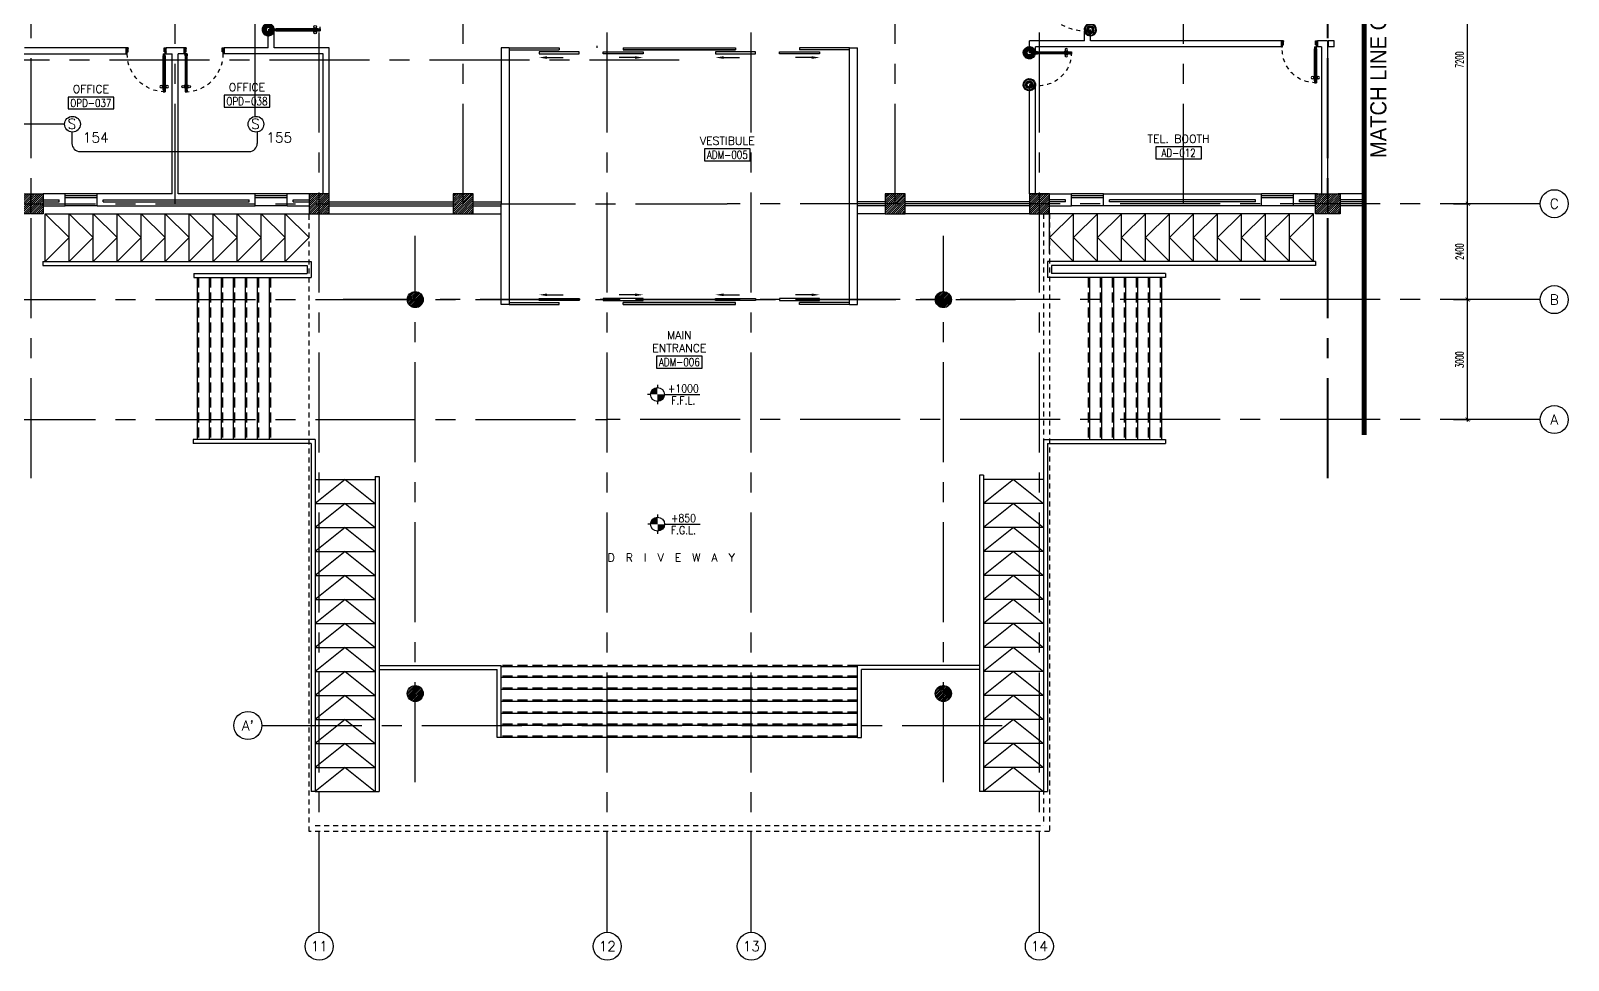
# Model space of a CAD drawing. Extents: x -0.4 to 91.7, y -13.9 to 77.4.
# Drawn here: x 53.23 to 91.66, y -13.87 to 9.38 of the extents above; entities that cross this region are included whole.
import ezdxf
from ezdxf.enums import TextEntityAlignment as Align

# ---------------------------------------------------------------- set-up
doc = ezdxf.new("R2010")
doc.units = 0
doc.header["$MEASUREMENT"] = 0
doc.header["$PDMODE"] = 3
doc.header["$PDSIZE"] = 0.1
for name, pattern in [('CENTER2', [1.125, 0.75, -0.125, 0.125, -0.125]), ('CENTERX2', [4, 2.5, -0.5, 0.5, -0.5]), ('HIDDEN', [0.375, 0.25, -0.125]), ('HIDDEN2', [0.1875, 0.125, -0.0625])]:
    doc.linetypes.add(name, pattern=pattern)
doc.layers.get('0').update_dxf_attribs({"color": 11, "linetype": 'CONTINUOUS'})
doc.layers.get('DEFPOINTS').update_dxf_attribs({"color": 11, "linetype": 'CONTINUOUS'})
for name, color, linetype in [('AX', 11, 'CONTINUOUS'), ('AX-CR', 11, 'CONTINUOUS'), ('AX-DIM', 11, 'CONTINUOUS'), ('AX-TXT', 11, 'CONTINUOUS'), ('AXES', 11, 'CENTERX2'), ('CANOPY-LN', 11, 'CONTINUOUS'), ('COL', 11, 'CONTINUOUS'), ('DOOR', 11, 'CONTINUOUS'), ('E-FIRE', 4, 'CONTINUOUS'), ('E-WIRE', 4, 'CONTINUOUS'), ('ELEV', 11, 'CONTINUOUS'), ('Handrail', 11, 'CONTINUOUS'), ('HAT', 11, 'CONTINUOUS'), ('INSUL', 11, 'CONTINUOUS'), ('LEV-PL', 11, 'CONTINUOUS'), ('Ramb', 11, 'CONTINUOUS'), ('RM-BOX', 11, 'CONTINUOUS'), ('RM-NAME', 11, 'CONTINUOUS'), ('RM-NO', 11, 'CONTINUOUS'), ('SHAFT', 11, 'CONTINUOUS'), ('Step', 11, 'CONTINUOUS'), ('TEXT', 11, 'CONTINUOUS'), ('TXT1', 11, 'CONTINUOUS'), ('WALL', 11, 'CONTINUOUS'), ('WIN', 11, 'CONTINUOUS')]:
    doc.layers.add(name, color=color, linetype=linetype)
doc.styles.add('ROMANS', font='ROMANS.shx', dxfattribs={"width": 0.6})
doc.styles.add('S', font='ROMANS.SHX')
doc.styles.add('TTXT', font='swisse.ttf', dxfattribs={"width": 0.6})
doc.dimstyles.new('STANDARD in', dxfattribs={"dimtxt": 0.2, "dimasz": 0.1, "dimexe": 0.07, "dimexo": 0.05, "dimgap": 0.1, "dimtad": 1, "dimdec": 0, "dimlfac": 1000, "dimzin": 0, "dimdsep": 46, "dimtxsty": 'ROMANS', "dimblk": 'ARCHTICK', "dimcen": 0.05, "dimdle": 0.05, "dimclrd": 7, "dimclre": 7, "dimclrt": 2, "dimadec": 0, "dimazin": 0, "dimtfac": 1, "dimtdec": 0, "dimtmove": 2, "dimatfit": 3, "dimldrblk": 'ARCHTICK', "dimfxl": 0, "dimtolj": 1, "dimtzin": 0, "dimarcsym": 0})

# ---------------------------------------------------------------- blocks, each defined once
blk = doc.blocks.new('COL50')
at = {"layer": 'COL'}
blk.add_lwpolyline([(-250, 250), (-250, -250), (250, -250), (250, 250)], close=True, dxfattribs=at)
blk = doc.blocks.new('*X57')
at = {"color": 0}
for p, q in [((193089, 10708), (193542, 11161)), ((193089, 10761), (193488, 11161)), ((193089, 10814), (193435, 11161)), ((193089, 10867), (193382, 11161)), ((193089, 10920), (193329, 11161)), ((193089, 10973), (193276, 11161)), ((193089, 11026), (193223, 11161)), ((193089, 11079), (193170, 11161)), ((193089, 11132), (193117, 11161)), ((193095, 10661), (193589, 11155)), ((193148, 10661), (193589, 11102)), ((193201, 10661), (193589, 11049)), ((193254, 10661), (193589, 10996)), ((193307, 10661), (193589, 10943)), ((193360, 10661), (193589, 10890)), ((193413, 10661), (193589, 10837)), ((193466, 10661), (193589, 10784)), ((193519, 10661), (193589, 10731)), ((193572, 10661), (193589, 10678))]:
    blk.add_line(p, q, dxfattribs=at)
blk = doc.blocks.new('*X50')
at = {"color": 0}
for p, q in [((84179, 10675), (84665, 11161)), ((84179, 10729), (84612, 11161)), ((84179, 10782), (84559, 11161)), ((84179, 10835), (84506, 11161)), ((84179, 10888), (84453, 11161)), ((84179, 10941), (84400, 11161)), ((84179, 10994), (84347, 11161)), ((84179, 11047), (84294, 11161)), ((84179, 11100), (84240, 11161)), ((84179, 11153), (84187, 11161)), ((84218, 10661), (84679, 11122)), ((84271, 10661), (84679, 11069)), ((84324, 10661), (84679, 11016)), ((84377, 10661), (84679, 10963)), ((84430, 10661), (84679, 10910)), ((84483, 10661), (84679, 10857)), ((84536, 10661), (84679, 10804)), ((84589, 10661), (84679, 10751)), ((84642, 10661), (84679, 10698))]:
    blk.add_line(p, q, dxfattribs=at)
blk = doc.blocks.new('*X58')
at = {"color": 0}
for p, q in [((203889, 10689), (204360, 11161)), ((203889, 10742), (204307, 11161)), ((203889, 10795), (204254, 11161)), ((203889, 10848), (204201, 11161)), ((203889, 10901), (204148, 11161)), ((203889, 10954), (204095, 11161)), ((203889, 11008), (204042, 11161)), ((203889, 11061), (203989, 11161)), ((203889, 11114), (203936, 11161)), ((203913, 10661), (204389, 11136)), ((203966, 10661), (204389, 11083)), ((204019, 10661), (204389, 11030)), ((204072, 10661), (204389, 10977)), ((204125, 10661), (204389, 10924)), ((204178, 10661), (204389, 10871)), ((204231, 10661), (204389, 10818)), ((204285, 10661), (204389, 10765)), ((204338, 10661), (204389, 10712))]:
    blk.add_line(p, q, dxfattribs=at)
blk = doc.blocks.new('RM1')
at = {"layer": 'RM-BOX'}
blk.add_lwpolyline([(570, -200), (-570, -200), (-570, -500), (570, -500)], close=True, dxfattribs=at)
at = {"layer": 'RM-NAME', "style": 'ROMANS'}
for tag, p in [('ROOMNAME1', (0, 324)), ('ROOMNAME2', (0, 0))]:
    blk.add_attdef(tag, text='', height=200, dxfattribs=at).set_placement(p, align=Align.MIDDLE)
at = {"layer": 'RM-NO', "style": 'ROMANS', "width": 0.8}
blk.add_attdef('ROOMNO', text='', height=200, dxfattribs=at).set_placement((0, -350), align=Align.MIDDLE)
blk = doc.blocks.new('DOOR100')
at = {"layer": 'DOOR', "color": 7, "linetype": 'ByBlock'}
for p, q in [((-91, 1205), (-91, 1140)), ((-82, 1205), (-91, 1205)), ((-82, 1128), (-82, 1218)), ((-75, 1218), (-82, 1218)), ((-82, 1205), (-82, 1140)), ((-75, 1250), (-75, 1300)), ((-75, 1300), (-25, 1300)), ((-25, 1300), (-75, 1300)), ((-58, 1250), (-75, 1250)), ((-58, 1250), (-58, 1270)), ((-42, 1270), (-58, 1270)), ((-42, 1250), (-42, 1270)), ((-25, 1250), (-42, 1250)), ((-25, 1250), (-25, 1300)), ((-25, 1218), (-18, 1218)), ((-18, 1128), (-18, 1218)), ((-18, 1205), (-18, 1140)), ((-18, 1205), (-9, 1205)), ((-9, 1205), (-9, 1140)), ((-82, 1140), (-91, 1140)), ((-75, 1128), (-82, 1128)), ((-25, 1128), (-18, 1128)), ((-18, 1140), (-9, 1140)), ((-1200, 0), (-1200, 150)), ((-1200, 150), (-1175, 150)), ((-1200, 150), (-1200, 0)), ((-1150, 0), (-1200, 114)), ((-1150, 0), (-1200, 40)), ((-1150, 0), (-1200, 0)), ((-1175, 150), (-1175, 100)), ((-1175, 100), (-1150, 100)), ((-1150, 0), (-1163, 100)), ((-1150, 100), (-1150, 0)), ((-75, 200), (-58, 200)), ((-75, 150), (-75, 200)), ((-75, 150), (-25, 150)), ((-58, 200), (-58, 180)), ((-58, 180), (-42, 180)), ((-50, 0), (0, 114)), ((-50, 100), (-50, 0)), ((-50, 0), (-37, 100)), ((-25, 100), (-50, 100)), ((-50, 0), (0, 40)), ((-50, 0), (0, 0)), ((-42, 200), (-25, 200)), ((-42, 180), (-42, 200)), ((-25, 200), (-25, 150)), ((0, 150), (-25, 150)), ((-25, 150), (-25, 100)), ((0, 0), (0, 150)), ((0, 150), (0, 0))]:
    blk.add_line(p, q, dxfattribs=at)
at = {"layer": 'DOOR', "linetype": 'ByBlock'}
for p, q in [((-75, 1250), (-75, 200)), ((-58, 200), (-58, 1250)), ((-42, 200), (-42, 1250)), ((-25, 200), (-25, 1250))]:
    blk.add_line(p, q, dxfattribs=at)
at = {"layer": 'DOOR', "color": 7, "linetype": 'ByBlock'}
for centre in [(-124, 1173), (24, 1173)]:
    blk.add_circle(centre, 32.4, dxfattribs=at)
at = {"layer": 'DOOR', "linetype": 'HIDDEN', "ltscale": 0.5}
blk.add_arc((-25, 150), 1150, 90, 180, dxfattribs=at)
at = {"layer": 'DOOR', "color": 7, "linetype": 'ByBlock'}
for centre, radius, start, end in [((-1150, 0), 154, 103.7142, 108.8947), ((-1150, 0), 134, 100.72, 111.8402), ((-1150, 0), 94.4, 90, 121.9818), ((-1150, 0), 74.4, 90, 132.2236), ((-1150, 0), 54.4, 90, 156.7926), ((-1150, 0), 34.4, 90, 180), ((-1150, 0), 14.4, 90, 180), ((-50, 0), 94.4, 58.0182, 90), ((-50, 0), 74.4, 47.7764, 90), ((-50, 0), 54.4, 23.2074, 90), ((-50, 0), 34.4, 0, 90), ((-50, 0), 14.4, 0, 90), ((-50, 0), 134, 68.1598, 79.28), ((-50, 0), 114, 64.0838, 77.3774), ((-50, 0), 154, 71.1053, 76.2858)]:
    blk.add_arc(centre, radius, start, end, dxfattribs=at)
blk = doc.blocks.new('A$C49F1192B')
at = {"layer": 'DOOR', "color": 0, "linetype": 'ByBlock', "xscale": -1, "rotation": 270}
blk.add_blockref('DOOR100', (0, 1200), dxfattribs=at)
blk = doc.blocks.new('DOOR90')
at = {"layer": 'DOOR', "color": 7, "linetype": 'ByBlock'}
for p, q in [((-150, 0), (0, 0)), ((-150, 0), (-150, -25)), ((0, -50), (-114, 0)), ((0, -50), (-40, 0)), ((0, -50), (0, 0)), ((-1000, -25), (-1050, -25)), ((-1050, -75), (-1050, -25)), ((-1050, -25), (-1050, -75)), ((-1000, -75), (-1050, -75)), ((-1000, -42), (-1020, -42)), ((-1020, -42), (-1020, -58)), ((-1000, -58), (-1020, -58)), ((-1000, -25), (-1000, -42)), ((-1000, -58), (-1000, -75)), ((-878, -18), (-968, -18)), ((-968, -25), (-968, -18)), ((-968, -75), (-968, -82)), ((-878, -82), (-968, -82)), ((-955, -9), (-890, -9)), ((-955, -18), (-955, -9)), ((-955, -18), (-890, -18)), ((-955, -82), (-890, -82)), ((-955, -82), (-955, -91)), ((-955, -91), (-890, -91)), ((-890, -18), (-890, -9)), ((-890, -82), (-890, -91)), ((-878, -25), (-878, -18)), ((-878, -75), (-878, -82)), ((-200, -25), (-150, -25)), ((-200, -42), (-200, -25)), ((-180, -42), (-200, -42)), ((-200, -58), (-180, -58)), ((-200, -75), (-200, -58)), ((-150, -75), (-200, -75)), ((-180, -58), (-180, -42)), ((-150, -25), (-100, -25)), ((-150, -75), (-150, -25)), ((-100, -25), (-100, -50)), ((0, -50), (-100, -37)), ((-100, -50), (0, -50)), ((-150, -875), (-100, -875)), ((-150, -900), (-150, -875)), ((-150, -900), (0, -900)), ((0, -900), (-150, -900)), ((0, -850), (-114, -900)), ((-100, -875), (-100, -850)), ((0, -850), (-100, -863)), ((-100, -850), (0, -850)), ((0, -850), (-40, -900)), ((0, -850), (0, -900))]:
    blk.add_line(p, q, dxfattribs=at)
at = {"layer": 'DOOR', "linetype": 'ByBlock'}
for p, q in [((-200, -25), (-1000, -25)), ((-200, -42), (-1000, -42)), ((-200, -58), (-1000, -58)), ((-1000, -75), (-200, -75))]:
    blk.add_line(p, q, dxfattribs=at)
at = {"layer": 'DOOR', "color": 7, "linetype": 'ByBlock'}
for centre in [(-923, 24), (-923, -124)]:
    blk.add_circle(centre, 32.4, dxfattribs=at)
for centre, radius, start, end in [((0, -50), 154, 161.1053, 166.2858), ((0, -50), 94.4, 148.0182, 180), ((0, -50), 134, 158.1598, 169.28), ((0, -50), 114, 154.0838, 167.3774), ((0, -50), 74.4, 137.7764, 180), ((0, -50), 54.4, 113.2074, 180), ((0, -50), 34.4, 90, 180), ((0, -50), 14.4, 90, 180), ((0, -850), 154, 193.7142, 198.8947), ((0, -850), 134, 190.72, 201.8402), ((0, -850), 94.4, 180, 211.9818), ((0, -850), 74.4, 180, 222.2236), ((0, -850), 54.4, 180, 246.7926), ((0, -850), 34.4, 180, 270), ((0, -850), 14.4, 180, 270)]:
    blk.add_arc(centre, radius, start, end, dxfattribs=at)
at = {"layer": 'DOOR', "linetype": 'HIDDEN', "ltscale": 0.5}
blk.add_arc((-222, -50), 828, 178.2701, 275.003, dxfattribs=at)
blk = doc.blocks.new('*X123')
at = {"color": 0}
for p, q in [((73379, 10694), (73846, 11161)), ((73379, 10747), (73793, 11161)), ((73379, 10800), (73740, 11161)), ((73379, 10853), (73687, 11161)), ((73379, 10906), (73634, 11161)), ((73379, 10959), (73581, 11161)), ((73379, 11012), (73528, 11161)), ((73379, 11065), (73475, 11161)), ((73379, 11118), (73422, 11161)), ((73399, 10661), (73879, 11141)), ((73452, 10661), (73879, 11088)), ((73505, 10661), (73879, 11035)), ((73558, 10661), (73879, 10982)), ((73611, 10661), (73879, 10929)), ((73664, 10661), (73879, 10876)), ((73717, 10661), (73879, 10823)), ((73770, 10661), (73879, 10770)), ((73823, 10661), (73879, 10717)), ((73876, 10661), (73879, 10664))]:
    blk.add_line(p, q, dxfattribs=at)
blk = doc.blocks.new('LEV1')
at = {"layer": 'LEV-PL'}
for p, q in [((-175, 0), (-245, 0)), ((0, 245), (0, 175)), ((175, 0), (1061, 0)), ((0, -175), (0, -245))]:
    blk.add_line(p, q, dxfattribs=at)
at = {"layer": 'LEV-PL', "const_width": 175}
for points in [[(-88, 0, -0.414214), (0, 88, -1)], [(88, 0, -0.414214), (0, -88, -1)]]:
    blk.add_lwpolyline(points, format="xyb", dxfattribs=at)
at = {"layer": 'LEV-PL'}
blk.add_circle((0, 0), 175, dxfattribs=at)
at = {"layer": 'LEV-PL', "color": 4, "style": 'S', "width": 0.85}
for tag, p in [('+0000', (646, 50)), ('F.F.L.', (646, -250))]:
    blk.add_attdef(tag, text='', height=200, dxfattribs=at).set_placement(p, align=Align.CENTER)
blk = doc.blocks.new('AXU')
at = {"layer": 'AX-CR'}
blk.add_circle((0, 350), 350, dxfattribs=at)
at = {"layer": 'AX-TXT', "style": 'ROMANS'}
blk.add_attdef('AX', text='', height=250, dxfattribs=at).set_placement((0, 350), align=Align.MIDDLE)
blk = doc.blocks.new('AXL')
at = {"layer": 'AX-CR'}
blk.add_circle((-350, 0), 350, dxfattribs=at)
at = {"layer": 'AX-TXT', "style": 'ROMANS'}
blk.add_attdef('AX', text='', height=250, dxfattribs=at).set_placement((-350, 0), align=Align.MIDDLE)
blk = doc.blocks.new('C-300')
at = {"layer": 'HAT', "linetype": 'ByBlock', "ltscale": 0.3}
h = blk.add_hatch(dxfattribs=at)
h.set_pattern_fill('ANSI31', color=8, scale=300, style=0)
h.set_pattern_definition([(45, (-258496.182, -82361.005), (-26.5165043, 26.5165043), [])])
h.paths.add_polyline_path([(300, 500), (0, 500), (0, 250), (300, 250)])
h.paths.add_polyline_path([(300, 250), (0, 250), (0, 0), (300, 0)])
at = {"layer": 'COL'}
blk.add_lwpolyline([(0, 500), (300, 500), (300, 0), (0, 0)], close=True, dxfattribs=at)
blk = doc.blocks.new('C-300A')
at = {"layer": 'SHAFT', "color": 6, "linetype": 'ByBlock', "ltscale": 0.3}
for p in [(-300, 0), (20, 0)]:
    blk.add_blockref('C-300', p, dxfattribs=at)
blk = doc.blocks.new('DOOR1000')
at = {"layer": 'DOOR', "color": 7, "linetype": 'ByBlock'}
for p, q in [((-150, 0), (0, 0)), ((-150, 0), (-150, -25)), ((0, -50), (-114, 0)), ((0, -50), (-40, 0)), ((0, -50), (0, 0)), ((-1100, -25), (-1100, -75)), ((-1100, -75), (-1100, -25)), ((-1050, -25), (-1100, -25)), ((-1050, -75), (-1100, -75)), ((-1070, -42), (-1070, -58)), ((-1050, -42), (-1070, -42)), ((-1050, -58), (-1070, -58)), ((-1050, -25), (-1050, -42)), ((-1050, -58), (-1050, -75)), ((-1018, -25), (-1018, -18)), ((-928, -18), (-1018, -18)), ((-1018, -75), (-1018, -82)), ((-928, -82), (-1018, -82)), ((-1005, -18), (-1005, -9)), ((-1005, -9), (-940, -9)), ((-1005, -18), (-940, -18)), ((-1005, -82), (-1005, -91)), ((-1005, -82), (-940, -82)), ((-1005, -91), (-940, -91)), ((-940, -18), (-940, -9)), ((-940, -82), (-940, -91)), ((-928, -25), (-928, -18)), ((-928, -75), (-928, -82)), ((-200, -25), (-150, -25)), ((-200, -42), (-200, -25)), ((-180, -42), (-200, -42)), ((-200, -58), (-180, -58)), ((-200, -75), (-200, -58)), ((-150, -75), (-200, -75)), ((-180, -58), (-180, -42)), ((-150, -25), (-100, -25)), ((-150, -75), (-150, -25)), ((-100, -25), (-100, -50)), ((0, -50), (-100, -37)), ((-100, -50), (0, -50)), ((-150, -975), (-100, -975)), ((-150, -1000), (-150, -975)), ((-150, -1000), (0, -1000)), ((0, -1000), (-150, -1000)), ((0, -950), (-114, -1000)), ((-100, -975), (-100, -950)), ((0, -950), (-100, -963)), ((-100, -950), (0, -950)), ((0, -950), (-40, -1000)), ((0, -950), (0, -1000))]:
    blk.add_line(p, q, dxfattribs=at)
at = {"layer": 'DOOR', "linetype": 'ByBlock'}
for p, q in [((-200, -25), (-1050, -25)), ((-200, -42), (-1050, -42)), ((-200, -58), (-1050, -58)), ((-1050, -75), (-200, -75))]:
    blk.add_line(p, q, dxfattribs=at)
at = {"layer": 'DOOR', "color": 7, "linetype": 'ByBlock'}
for centre in [(-973, 24), (-973, -124)]:
    blk.add_circle(centre, 32.4, dxfattribs=at)
for centre, radius, start, end in [((0, -50), 154, 161.1053, 166.2858), ((0, -50), 94.4, 148.0182, 180), ((0, -50), 134, 158.1598, 169.28), ((0, -50), 114, 154.0838, 167.3774), ((0, -50), 74.4, 137.7764, 180), ((0, -50), 54.4, 113.2074, 180), ((0, -50), 34.4, 90, 180), ((0, -50), 14.4, 90, 180), ((0, -950), 154, 193.7142, 198.8947), ((0, -950), 134, 190.72, 201.8402), ((0, -950), 94.4, 180, 211.9818), ((0, -950), 74.4, 180, 222.2236), ((0, -950), 54.4, 180, 246.7926), ((0, -950), 34.4, 180, 270), ((0, -950), 14.4, 180, 270)]:
    blk.add_arc(centre, radius, start, end, dxfattribs=at)
at = {"layer": 'DOOR', "linetype": 'HIDDEN', "ltscale": 0.5}
blk.add_arc((-150, -25), 950, 180, 270, dxfattribs=at)
blk = doc.blocks.new('_ARCHTICK')
at = {"color": 0, "linetype": 'ByBlock', "const_width": 0.15}
blk.add_lwpolyline([(-0.5, -0.5), (0.5, 0.5)], dxfattribs=at)
blk = doc.blocks.new('*D146')
at = {"layer": 'AX-DIM', "color": 7, "lineweight": -2}
for p, q in [((89.147, 5), (89.147, 12.3)), ((88.797, 12.25), (89.217, 12.25)), ((88.797, 5.05), (89.217, 5.05))]:
    blk.add_line(p, q, dxfattribs=at)
at = {"layer": 'DEFPOINTS', "color": 0}
for p in [(88.747, 12.25), (89.147, 12.25), (88.747, 5.05)]:
    blk.add_point(p, dxfattribs=at)
at = {"layer": 'AX-DIM', "color": 7, "lineweight": -2, "xscale": 0.1, "yscale": 0.1, "zscale": 0.1}
for p, rotation in [((89.147, 12.25), 90), ((89.147, 5.05), 270)]:
    blk.add_blockref('_ARCHTICK', p, dxfattribs=dict(at, rotation=rotation))
at = {"layer": 'AX-DIM', "color": 2, "insert": (88.947, 8.65), "char_height": 0.2, "attachment_point": 5, "rotation": 90, "style": 'ROMANS'}
blk.add_mtext('\\A1;7200', dxfattribs=at)
blk = doc.blocks.new('*D147')
at = {"layer": 'AX-DIM', "color": 7, "lineweight": -2}
for p, q in [((89.147, -0.4), (89.147, 2.7)), ((88.797, 2.65), (89.217, 2.65)), ((88.797, -0.35), (89.217, -0.35))]:
    blk.add_line(p, q, dxfattribs=at)
at = {"layer": 'DEFPOINTS', "color": 0}
for p in [(88.747, 2.65), (89.147, 2.65), (88.747, -0.35)]:
    blk.add_point(p, dxfattribs=at)
at = {"layer": 'AX-DIM', "color": 7, "lineweight": -2, "xscale": 0.1, "yscale": 0.1, "zscale": 0.1}
for p, rotation in [((89.147, 2.65), 90), ((89.147, -0.35), 270)]:
    blk.add_blockref('_ARCHTICK', p, dxfattribs=dict(at, rotation=rotation))
at = {"layer": 'AX-DIM', "color": 2, "insert": (88.947, 1.15), "char_height": 0.2, "attachment_point": 5, "rotation": 90, "style": 'ROMANS'}
blk.add_mtext('\\A1;3000', dxfattribs=at)
blk = doc.blocks.new('*D148')
at = {"layer": 'AX-DIM', "color": 7, "lineweight": -2}
for p, q in [((88.797, 5.05), (89.217, 5.05)), ((89.147, 2.6), (89.147, 5.1)), ((88.797, 2.65), (89.217, 2.65))]:
    blk.add_line(p, q, dxfattribs=at)
at = {"layer": 'DEFPOINTS', "color": 0}
for p in [(88.747, 5.05), (89.147, 5.05), (88.747, 2.65)]:
    blk.add_point(p, dxfattribs=at)
at = {"layer": 'AX-DIM', "color": 7, "lineweight": -2, "xscale": 0.1, "yscale": 0.1, "zscale": 0.1}
for p, rotation in [((89.147, 5.05), 90), ((89.147, 2.65), 270)]:
    blk.add_blockref('_ARCHTICK', p, dxfattribs=dict(at, rotation=rotation))
at = {"layer": 'AX-DIM', "color": 2, "insert": (88.947, 3.85), "char_height": 0.2, "attachment_point": 5, "rotation": 90, "style": 'ROMANS'}
blk.add_mtext('\\A1;2400', dxfattribs=at)
blk = doc.blocks.new('S')
at = {"layer": 'E-FIRE'}
blk.add_circle((0, 0), 197, dxfattribs=at)
at = {"layer": 'E-FIRE', "color": 3, "style": 'ROMANS'}
blk.add_text('S', height=250, dxfattribs=at).set_placement((-119, -115))

msp = doc.modelspace()

# ---------------------------------------------------------------- hatches: boundary and pattern name
at = {"layer": 'HAT'}
h = msp.add_hatch(dxfattribs=at)
h.set_pattern_fill('ANSI31', color=256, scale=0.24, style=0)
h.set_pattern_definition([(45, (13.849208, -32.257555), (-0.021213203, 0.021213203), [])])
h.paths.add_polyline_path([(62.6414, 2.65), (62.8414, 2.65), (62.8414, 2.85, 0.4142136)])
h.paths.add_polyline_path([(62.8414, 2.85), (62.8414, 2.65), (63.0414, 2.65, 0.4142136)])
h.paths.add_polyline_path([(63.0414, 2.65), (62.8414, 2.65), (62.8414, 2.45, 0.4142136)])
h.paths.add_polyline_path([(62.8414, 2.65), (62.6414, 2.65, 0.4142136), (62.8414, 2.45)])
h = msp.add_hatch(dxfattribs=at)
h.set_pattern_fill('ANSI31', color=256, scale=0.24, style=0)
h.set_pattern_definition([(45, (27.049208, -32.257555), (-0.021213203, 0.021213203), [])])
h.paths.add_polyline_path([(75.8414, 2.65), (76.0414, 2.65), (76.0414, 2.85, 0.4142136)])
h.paths.add_polyline_path([(76.0414, 2.85), (76.0414, 2.65), (76.2414, 2.65, 0.4142136)])
h.paths.add_polyline_path([(76.2414, 2.65), (76.0414, 2.65), (76.0414, 2.45, 0.4142136)])
h.paths.add_polyline_path([(76.0414, 2.65), (75.8414, 2.65, 0.4142136), (76.0414, 2.45)])
h = msp.add_hatch(dxfattribs=at)
h.set_pattern_fill('ANSI31', color=256, scale=0.24, style=0)
h.set_pattern_definition([(45, (13.849208, -42.107555), (-0.021213203, 0.021213203), [])])
h.paths.add_polyline_path([(62.6414, -7.2), (62.8414, -7.2), (62.8414, -7, 0.4142136)])
h.paths.add_polyline_path([(62.8414, -7), (62.8414, -7.2), (63.0414, -7.2, 0.4142136)])
h.paths.add_polyline_path([(63.0414, -7.2), (62.8414, -7.2), (62.8414, -7.4, 0.4142136)])
h.paths.add_polyline_path([(62.8414, -7.2), (62.6414, -7.2, 0.4142136), (62.8414, -7.4)])
h = msp.add_hatch(dxfattribs=at)
h.set_pattern_fill('ANSI31', color=256, scale=0.24, style=0)
h.set_pattern_definition([(45, (27.049208, -42.107555), (-0.021213203, 0.021213203), [])])
h.paths.add_polyline_path([(75.8414, -7.2), (76.0414, -7.2), (76.0414, -7, 0.4142136)])
h.paths.add_polyline_path([(76.0414, -7), (76.0414, -7.2), (76.2414, -7.2, 0.4142136)])
h.paths.add_polyline_path([(76.2414, -7.2), (76.0414, -7.2), (76.0414, -7.4, 0.4142136)])
h.paths.add_polyline_path([(76.0414, -7.2), (75.8414, -7.2, 0.4142136), (76.0414, -7.4)])

# ---------------------------------------------------------------- linework, layer by layer
at = {"layer": 'AXES'}
for p, q in [((60.4414, -13.1715), (60.4414, 76.6632)), ((67.6414, -13.1715), (67.6414, 76.6632)), ((71.2414, -13.1715), (71.2414, 76.6632)), ((78.4414, -13.1715), (78.4414, 76.6632)), ((53.2414, -1.8143), (53.2414, 76.3132)), ((85.6414, -1.8143), (85.6414, 76.3132)), ((85.6614, -1.8143), (85.6614, 76.3132)), ((56.8414, 5.05), (56.8414, 63.87)), ((74.8414, 5.05), (74.8414, 63.87)), ((82.0414, 5.05), (82.0414, 63.87)), ((64.0414, 5.05), (64.0414, 63.62)), ((11.2014, 8.65), (69.4414, 8.65)), ((0.35, 5.05), (70.6414, 5.05)), ((90.9611, 5.05), (70.6414, 5.05)), ((62.8414, -9.4172), (62.8414, 4.2447)), ((76.0414, -9.4172), (76.0414, 4.2447)), ((0.35, 2.65), (69.4414, 2.65)), ((0.35, 2.65), (77.8414, 2.65)), ((90.9611, 2.65), (61.0414, 2.65)), ((90.9611, 2.65), (69.4414, 2.65)), ((0.35, -0.35), (67.6414, -0.35)), ((0.35, -0.35), (67.6414, -0.35)), ((90.9611, -0.35), (67.6414, -0.35)), ((90.9611, -0.35), (67.6414, -0.35)), ((59.009, -8), (77.5968, -8))]:
    msp.add_line(p, q, dxfattribs=at)
at = {"layer": 'CANOPY-LN', "linetype": 'HIDDEN2'}
for p, q in [((60.1914, -10.65), (60.1914, 4.8)), ((78.6914, 4.8), (78.6914, -10.65)), ((78.6914, -10.65), (60.1914, -10.65))]:
    msp.add_line(p, q, dxfattribs=at)
at = {"layer": 'CANOPY-LN', "color": 8, "linetype": 'HIDDEN2'}
for p in [(78.5414, 4.8), (60.3414, -10.5)]:
    msp.add_line(p, (78.5414, -10.5), dxfattribs=at)
at = {"layer": 'DOOR'}
for p, q in [((65.1857, 8.95), (66.4357, 8.95)), ((65.1857, 8.9), (66.4357, 8.9)), ((66.4357, 8.95), (66.4357, 8.9)), ((67.3914, 8.95), (67.3914, 9)), ((68.0357, 8.95), (70.8472, 8.95)), ((68.0357, 8.95), (68.0357, 8.9)), ((68.0357, 8.9), (70.8472, 8.9)), ((70.8472, 8.95), (70.8472, 8.9)), ((72.4472, 8.95), (72.4472, 8.9)), ((73.6972, 8.95), (72.4472, 8.95)), ((73.6972, 8.9), (72.4472, 8.9)), ((66.1357, 8.7041), (66.5357, 8.7041)), ((66.1357, 8.7041), (66.5357, 8.7041)), ((68.3357, 8.7041), (67.9357, 8.7041)), ((68.3357, 8.7041), (67.9357, 8.7041)), ((70.5472, 8.7041), (70.9472, 8.7041)), ((70.5472, 8.7041), (70.9472, 8.7041)), ((72.7472, 8.7041), (72.3472, 8.7041)), ((72.7472, 8.7041), (72.3472, 8.7041)), ((66.1357, 2.7709), (66.5357, 2.7709)), ((66.1357, 2.7709), (66.5357, 2.7709)), ((68.3357, 2.7709), (67.9357, 2.7709)), ((68.3357, 2.7709), (67.9357, 2.7709)), ((70.5472, 2.7709), (70.9472, 2.7709)), ((70.5472, 2.7709), (70.9472, 2.7709)), ((72.7472, 2.7709), (72.3472, 2.7709)), ((72.7472, 2.7709), (72.3472, 2.7709)), ((65.1857, 2.575), (66.4357, 2.575)), ((65.1857, 2.525), (66.4357, 2.525)), ((66.4357, 2.525), (66.4357, 2.575)), ((68.0357, 2.575), (70.8472, 2.575)), ((68.0357, 2.525), (68.0357, 2.575)), ((68.0357, 2.525), (70.8472, 2.525)), ((70.8472, 2.525), (70.8472, 2.575)), ((72.4472, 2.525), (72.4472, 2.575)), ((73.6972, 2.575), (72.4472, 2.575)), ((73.6972, 2.525), (72.4472, 2.525))]:
    msp.add_line(p, q, dxfattribs=at)
for points in [[(65.9357, 8.85), (65.9357, 8.8), (66.9357, 8.8), (66.9357, 8.85), (65.9357, 8.85)], [(65.9357, 8.85), (65.9357, 8.8), (66.9357, 8.8), (66.9357, 8.85), (65.9357, 8.85)], [(68.5357, 8.85), (68.5357, 8.8), (67.5357, 8.8), (67.5357, 8.85), (68.5357, 8.85)], [(68.5357, 8.85), (68.5357, 8.8), (67.5357, 8.8), (67.5357, 8.85), (68.5357, 8.85)], [(68.0357, 8.95), (70.8472, 8.95), (70.8472, 8.9), (68.0357, 8.9)], [(70.3472, 8.85), (70.3472, 8.8), (71.3472, 8.8), (71.3472, 8.85), (70.3472, 8.85)], [(70.3472, 8.85), (70.3472, 8.8), (71.3472, 8.8), (71.3472, 8.85), (70.3472, 8.85)], [(72.9472, 8.85), (72.9472, 8.8), (71.9472, 8.8), (71.9472, 8.85), (72.9472, 8.85)], [(72.9472, 8.85), (72.9472, 8.8), (71.9472, 8.8), (71.9472, 8.85), (72.9472, 8.85)], [(65.9357, 2.625), (65.9357, 2.675), (66.9357, 2.675), (66.9357, 2.625), (65.9357, 2.625)], [(65.9357, 2.625), (65.9357, 2.675), (66.9357, 2.675), (66.9357, 2.625), (65.9357, 2.625)], [(68.5357, 2.625), (68.5357, 2.675), (67.5357, 2.675), (67.5357, 2.625), (68.5357, 2.625)], [(68.5357, 2.625), (68.5357, 2.675), (67.5357, 2.675), (67.5357, 2.625), (68.5357, 2.625)], [(68.0357, 2.525), (70.8472, 2.525), (70.8472, 2.575), (68.0357, 2.575)], [(70.3472, 2.625), (70.3472, 2.675), (71.3472, 2.675), (71.3472, 2.625), (70.3472, 2.625)], [(70.3472, 2.625), (70.3472, 2.675), (71.3472, 2.675), (71.3472, 2.625), (70.3472, 2.625)], [(72.9472, 2.625), (72.9472, 2.675), (71.9472, 2.675), (71.9472, 2.625), (72.9472, 2.625)], [(72.9472, 2.625), (72.9472, 2.675), (71.9472, 2.675), (71.9472, 2.625), (72.9472, 2.625)]]:
    msp.add_lwpolyline(points, dxfattribs=at)
for points in [[(66.1357, 8.6708), (66.1357, 8.7375), (65.9357, 8.7041)], [(66.1357, 8.6708), (66.1357, 8.7375), (65.9357, 8.7041)], [(68.3357, 8.6708), (68.3357, 8.7375), (68.5357, 8.7041)], [(68.3357, 8.6708), (68.3357, 8.7375), (68.5357, 8.7041)], [(70.5472, 8.6708), (70.5472, 8.7375), (70.3472, 8.7041)], [(70.5472, 8.6708), (70.5472, 8.7375), (70.3472, 8.7041)], [(72.7472, 8.6708), (72.7472, 8.7375), (72.9472, 8.7041)], [(72.7472, 8.6708), (72.7472, 8.7375), (72.9472, 8.7041)], [(66.1357, 2.8042), (66.1357, 2.7375), (65.9357, 2.7709)], [(66.1357, 2.8042), (66.1357, 2.7375), (65.9357, 2.7709)], [(68.3357, 2.8042), (68.3357, 2.7375), (68.5357, 2.7709)], [(68.3357, 2.8042), (68.3357, 2.7375), (68.5357, 2.7709)], [(70.5472, 2.8042), (70.5472, 2.7375), (70.3472, 2.7709)], [(70.5472, 2.8042), (70.5472, 2.7375), (70.3472, 2.7709)], [(72.7472, 2.8042), (72.7472, 2.7375), (72.9472, 2.7709)], [(72.7472, 2.8042), (72.7472, 2.7375), (72.9472, 2.7709)]]:
    msp.add_solid(points, dxfattribs=at)
at = {"layer": 'E-WIRE', "color": 4}
for p, q in [((58.8437, 7.2335), (58.8437, 9.7677)), ((54.2618, 6.8404), (54.2618, 6.5542)), ((58.893, 6.8428), (58.893, 6.5542)), ((54.4618, 6.3542), (58.693, 6.3542))]:
    msp.add_line(p, q, dxfattribs=at)
at = {"layer": 'E-WIRE'}
msp.add_line((54.0767, 7.0371), (52.6964, 7.0371), dxfattribs=at)
at = {"layer": 'E-WIRE', "color": 4}
for centre, start, end in [((54.4618, 6.5542), 180, 270), ((58.693, 6.5542), 270, 0)]:
    msp.add_arc(centre, 0.2, start, end, dxfattribs=at)
at = {"layer": 'ELEV', "linetype": 'CENTER2', "const_width": 0.12}
msp.add_lwpolyline([(86.5613, -0.7385), (86.5613, 66.27)], dxfattribs=at)
at = {"layer": 'Handrail'}
for p, q in [((53.5914, 4.8), (60.1914, 4.8)), ((85.2914, 4.8), (78.6914, 4.8)), ((53.5376, 3.6), (60.2414, 3.6)), ((53.5376, 3.6), (53.5376, 3.5)), ((53.5376, 3.5), (60.1414, 3.5)), ((60.1414, 3.6), (60.1414, 3.6)), ((60.1414, 3.5), (60.1414, 3.3)), ((60.2414, 3.6), (60.2414, 3.2)), ((85.3453, 3.6), (78.6414, 3.6)), ((78.6414, 3.6), (78.6414, 3.2)), ((78.7414, 3.6), (78.7414, 3.6)), ((85.3453, 3.5), (78.7414, 3.5)), ((78.7414, 3.5), (78.7414, 3.3)), ((85.3453, 3.6), (85.3453, 3.5)), ((57.3096, 3.3), (60.1414, 3.3)), ((57.3096, 3.3), (57.3096, 3.2)), ((57.3096, 3.2), (60.2414, 3.2)), ((81.5954, 3.2), (78.6414, 3.2)), ((81.5954, 3.3), (78.7414, 3.3)), ((81.5954, 3.3), (81.5954, 3.2)), ((60.3414, -0.85), (57.2914, -0.85)), ((57.2914, -0.85), (57.2914, -0.95)), ((60.2414, -0.95), (57.2914, -0.95)), ((60.2414, -0.95), (60.2414, -9.65)), ((60.3414, -0.85), (60.3414, -9.65)), ((78.5414, -0.85), (81.5914, -0.85)), ((78.5414, -0.85), (78.5414, -9.65)), ((78.6414, -0.95), (81.5914, -0.95)), ((78.6414, -0.95), (78.6414, -9.65)), ((81.5914, -0.85), (81.5914, -0.95)), ((61.8414, -1.7715), (61.8414, -9.65)), ((61.8414, -1.7715), (61.9414, -1.7715)), ((61.9414, -1.7715), (61.9414, -9.65)), ((76.9414, -1.7413), (76.9414, -9.65)), ((77.0414, -1.7413), (76.9414, -1.7413)), ((77.0414, -1.7413), (77.0414, -9.65)), ((61.9414, -6.5), (64.9857, -6.5)), ((64.9857, -8.3), (64.9857, -6.5)), ((73.8972, -8.3), (73.8972, -6.5)), ((76.9414, -6.5), (73.8972, -6.5)), ((61.9414, -6.6), (64.8857, -6.6)), ((64.8857, -8.3), (64.8857, -6.6)), ((76.9414, -6.6), (73.9972, -6.6)), ((73.9972, -8.3), (73.9972, -6.6)), ((64.9857, -8.3), (64.8857, -8.3)), ((73.8972, -8.3), (73.9972, -8.3)), ((60.3414, -9.65), (60.2414, -9.65)), ((61.8414, -9.65), (61.9414, -9.65)), ((77.0414, -9.65), (76.9414, -9.65)), ((78.5414, -9.65), (78.6414, -9.65))]:
    msp.add_line(p, q, dxfattribs=at)
at = {"layer": 'INSUL'}
for p, q in [((53.5414, 5.15), (53.9414, 5.15)), ((53.5414, 5.1), (53.9414, 5.1)), ((53.9414, 5.1), (53.9414, 5.15)), ((55.0414, 5.15), (58.6914, 5.15)), ((55.0414, 5.1), (55.0414, 5.15)), ((55.0414, 5.1), (58.6914, 5.1)), ((58.6914, 5.1), (58.6914, 5.15)), ((59.7914, 5.1), (59.7914, 5.15)), ((59.7914, 5.15), (60.1914, 5.15)), ((59.7914, 5.1), (60.1914, 5.1)), ((79.0914, 5.15), (78.6914, 5.15)), ((79.0914, 5.1), (78.6914, 5.1)), ((79.0914, 5.1), (79.0914, 5.15)), ((83.8414, 5.15), (80.1914, 5.15)), ((80.1914, 5.1), (80.1914, 5.15)), ((83.8414, 5.1), (80.1914, 5.1)), ((83.8414, 5.1), (83.8414, 5.15)), ((84.9414, 5.1), (84.9414, 5.15)), ((85.3414, 5.15), (84.9414, 5.15)), ((85.3414, 5.1), (84.9414, 5.1)), ((86.5613, 5.15), (85.9614, 5.15)), ((86.5613, 5.1), (85.9614, 5.1))]:
    msp.add_line(p, q, dxfattribs=at)
at = {"layer": 'Ramb'}
for p, q in [((65.3914, 8.95), (66.0144, 8.95)), ((53.5914, 3.6), (53.5914, 4.8)), ((54.1914, 4.2), (53.5914, 4.8)), ((54.1914, 3.6), (54.1914, 4.8)), ((54.7914, 4.2), (54.1914, 4.8)), ((54.7914, 3.6), (54.7914, 4.8)), ((55.3914, 4.2), (54.7914, 4.8)), ((55.3914, 3.6), (55.3914, 4.8)), ((55.9914, 4.2), (55.3914, 4.8)), ((55.9914, 3.6), (55.9914, 4.8)), ((56.5914, 4.2), (55.9914, 4.8)), ((56.5914, 3.6), (56.5914, 4.8)), ((57.1914, 4.2), (56.5914, 4.8)), ((57.1914, 3.6), (57.1914, 4.8)), ((57.7914, 4.2), (57.1914, 4.8)), ((57.7914, 3.6), (57.7914, 4.8)), ((58.3914, 4.2), (57.7914, 4.8)), ((58.3914, 3.6), (58.3914, 4.8)), ((58.9914, 4.2), (58.3914, 4.8)), ((58.9914, 3.6), (58.9914, 4.8)), ((59.5914, 4.2), (58.9914, 4.8)), ((59.5914, 3.6), (59.5914, 4.8)), ((60.1914, 4.2), (59.5914, 4.8)), ((78.6914, 3.8), (78.6914, 4.8)), ((78.6914, 4.2), (79.2914, 4.8)), ((79.2914, 3.6), (79.2914, 4.8)), ((79.2914, 4.2), (79.8914, 4.8)), ((79.8914, 3.6), (79.8914, 4.8)), ((79.8914, 4.2), (80.4914, 4.8)), ((80.4914, 3.6), (80.4914, 4.8)), ((80.4914, 4.2), (81.0914, 4.8)), ((81.0914, 3.6), (81.0914, 4.8)), ((81.0914, 4.2), (81.6914, 4.8)), ((81.6914, 3.6), (81.6914, 4.8)), ((81.6914, 4.2), (82.2914, 4.8)), ((82.2914, 3.6), (82.2914, 4.8)), ((82.2914, 4.2), (82.8914, 4.8)), ((82.8914, 3.6), (82.8914, 4.8)), ((82.8914, 4.2), (83.4914, 4.8)), ((83.4914, 3.6), (83.4914, 4.8)), ((83.4914, 4.2), (84.0914, 4.8)), ((84.0914, 3.6), (84.0914, 4.8)), ((84.0914, 4.2), (84.6914, 4.8)), ((84.6914, 3.6), (84.6914, 4.8)), ((84.6914, 4.2), (85.2914, 4.8)), ((85.2914, 3.6), (85.2914, 4.8)), ((54.1914, 4.2), (53.5914, 3.6)), ((54.7914, 4.2), (54.1914, 3.6)), ((55.3914, 4.2), (54.7914, 3.6)), ((55.9914, 4.2), (55.3914, 3.6)), ((56.5914, 4.2), (55.9914, 3.6)), ((57.1914, 4.2), (56.5914, 3.6)), ((57.7914, 4.2), (57.1914, 3.6)), ((58.3914, 4.2), (57.7914, 3.6)), ((58.9914, 4.2), (58.3914, 3.6)), ((59.5914, 4.2), (58.9914, 3.6)), ((60.1914, 4.2), (59.5914, 3.6)), ((78.6914, 4.2), (79.2914, 3.6)), ((79.2914, 4.2), (79.8914, 3.6)), ((79.8914, 4.2), (80.4914, 3.6)), ((80.4914, 4.2), (81.0914, 3.6)), ((81.0914, 4.2), (81.6914, 3.6)), ((81.6914, 4.2), (82.2914, 3.6)), ((82.2914, 4.2), (82.8914, 3.6)), ((82.8914, 4.2), (83.4914, 3.6)), ((83.4914, 4.2), (84.0914, 3.6)), ((84.0914, 4.2), (84.6914, 3.6)), ((84.6914, 4.2), (85.2914, 3.6)), ((60.3414, -1.85), (61.8414, -1.85)), ((61.0914, -1.85), (60.3414, -2.45)), ((61.0914, -1.85), (61.8414, -2.45)), ((78.5414, -1.85), (77.0414, -1.85)), ((77.7914, -1.85), (77.0414, -2.45)), ((77.7914, -1.85), (78.5414, -2.45)), ((60.3414, -2.45), (61.8414, -2.45)), ((61.0914, -2.45), (60.3414, -3.05)), ((61.0914, -2.45), (61.8414, -3.05)), ((78.5414, -2.45), (77.0414, -2.45)), ((77.7914, -2.45), (77.0414, -3.05)), ((77.7914, -2.45), (78.5414, -3.05)), ((60.3414, -3.05), (61.8414, -3.05)), ((61.0914, -3.05), (60.3414, -3.65)), ((61.0914, -3.05), (61.8414, -3.65)), ((78.5414, -3.05), (77.0414, -3.05)), ((77.7914, -3.05), (77.0414, -3.65)), ((77.7914, -3.05), (78.5414, -3.65)), ((60.3414, -3.65), (61.8414, -3.65)), ((61.0914, -3.65), (60.3414, -4.25)), ((61.0914, -3.65), (61.8414, -4.25)), ((78.5414, -3.65), (77.0414, -3.65)), ((77.7914, -3.65), (77.0414, -4.25)), ((77.7914, -3.65), (78.5414, -4.25)), ((60.3414, -4.25), (61.8414, -4.25)), ((61.0914, -4.25), (60.3414, -4.85)), ((61.0914, -4.25), (61.8414, -4.85)), ((78.5414, -4.25), (77.0414, -4.25)), ((77.7914, -4.25), (77.0414, -4.85)), ((77.7914, -4.25), (78.5414, -4.85)), ((60.3414, -4.85), (61.8414, -4.85)), ((61.0914, -4.85), (60.3414, -5.45)), ((61.0914, -4.85), (61.8414, -5.45)), ((78.5414, -4.85), (77.0414, -4.85)), ((77.7914, -4.85), (77.0414, -5.45)), ((77.7914, -4.85), (78.5414, -5.45)), ((60.3414, -5.45), (61.8414, -5.45)), ((61.0914, -5.45), (60.3414, -6.05)), ((61.0914, -5.45), (61.8414, -6.05)), ((78.5414, -5.45), (77.0414, -5.45)), ((77.7914, -5.45), (77.0414, -6.05)), ((77.7914, -5.45), (78.5414, -6.05)), ((60.3414, -6.05), (61.8414, -6.05)), ((61.0914, -6.05), (60.3414, -6.65)), ((61.0914, -6.05), (61.8414, -6.65)), ((78.5414, -6.05), (77.0414, -6.05)), ((77.7914, -6.05), (77.0414, -6.65)), ((77.7914, -6.05), (78.5414, -6.65)), ((60.3414, -6.65), (61.8414, -6.65)), ((61.0914, -6.65), (60.3414, -7.25)), ((61.0914, -6.65), (61.8414, -7.25)), ((78.5414, -6.65), (77.0414, -6.65)), ((77.7914, -6.65), (77.0414, -7.25)), ((77.7914, -6.65), (78.5414, -7.25)), ((60.3414, -7.25), (61.8414, -7.25)), ((61.0914, -7.25), (60.3414, -7.85)), ((61.0914, -7.25), (61.8414, -7.85)), ((78.5414, -7.25), (77.0414, -7.25)), ((77.7914, -7.25), (77.0414, -7.85)), ((77.7914, -7.25), (78.5414, -7.85)), ((60.3414, -7.85), (61.8414, -7.85)), ((61.0914, -7.85), (60.3414, -8.45)), ((61.0914, -7.85), (61.8414, -8.45)), ((78.5414, -7.85), (77.0414, -7.85)), ((77.7914, -7.85), (77.0414, -8.45)), ((77.7914, -7.85), (78.5414, -8.45)), ((60.3414, -8.45), (61.8414, -8.45)), ((61.0914, -8.45), (60.3414, -9.05)), ((61.0914, -8.45), (61.8414, -9.05)), ((78.5414, -8.45), (77.0414, -8.45)), ((77.7914, -8.45), (77.0414, -9.05)), ((77.7914, -8.45), (78.5414, -9.05)), ((60.3414, -9.05), (61.8414, -9.05)), ((61.0914, -9.05), (60.3414, -9.65)), ((61.0914, -9.05), (61.8414, -9.65)), ((78.5414, -9.05), (77.0414, -9.05)), ((77.7914, -9.05), (77.0414, -9.65)), ((77.7914, -9.05), (78.5414, -9.65)), ((60.3414, -9.65), (61.8414, -9.65)), ((78.5414, -9.65), (77.0414, -9.65))]:
    msp.add_line(p, q, dxfattribs=at)
at = {"layer": 'Step'}
for p, q in [((57.3914, 3.2), (57.3914, -0.85)), ((57.6914, 3.2), (57.6914, -0.85)), ((57.9914, 3.2), (57.9914, -0.85)), ((58.2914, 3.2), (58.2914, -0.85)), ((58.5914, 3.2), (58.5914, -0.85)), ((58.8914, 3.2), (58.8914, -0.85)), ((59.1914, 3.2), (59.1914, -0.85)), ((79.6914, 3.2), (79.6914, -0.85)), ((79.9914, 3.2), (79.9914, -0.85)), ((80.2914, 3.2), (80.2914, -0.85)), ((80.5914, 3.2), (80.5914, -0.85)), ((80.8914, 3.2), (80.8914, -0.85)), ((81.1914, 3.2), (81.1914, -0.85)), ((81.4914, 3.2), (81.4914, -0.85)), ((73.8972, -6.53), (64.9857, -6.53)), ((73.8972, -6.8), (64.9857, -6.8)), ((73.8972, -7.1), (64.9857, -7.1)), ((73.8972, -7.4), (64.9857, -7.4)), ((73.8972, -7.7), (64.9857, -7.7)), ((73.8972, -8), (64.9857, -8)), ((73.8972, -8.3), (64.9857, -8.3))]:
    msp.add_line(p, q, dxfattribs=at)
at = {"layer": 'Step', "linetype": 'HIDDEN'}
for p, q in [((57.4214, 3.2), (57.4214, -0.85)), ((57.7214, 3.2), (57.7214, -0.85)), ((58.0214, 3.2), (58.0214, -0.85)), ((58.3214, 3.2), (58.3214, -0.85)), ((58.6214, 3.2), (58.6214, -0.85)), ((58.9214, 3.2), (58.9214, -0.85)), ((59.2214, 3.2), (59.2214, -0.85)), ((79.6614, 3.2), (79.6614, -0.85)), ((79.9614, 3.2), (79.9614, -0.85)), ((80.2614, 3.2), (80.2614, -0.85)), ((80.5614, 3.2), (80.5614, -0.85)), ((80.8614, 3.2), (80.8614, -0.85)), ((81.1614, 3.2), (81.1614, -0.85)), ((81.4614, 3.2), (81.4614, -0.85)), ((73.8972, -6.5), (64.9857, -6.5)), ((73.8972, -6.77), (64.9857, -6.77)), ((73.8972, -7.07), (64.9857, -7.07)), ((73.8972, -7.37), (64.9857, -7.37)), ((73.8972, -7.67), (64.9857, -7.67)), ((73.8972, -7.97), (64.9857, -7.97)), ((73.8972, -8.27), (64.9857, -8.27))]:
    msp.add_line(p, q, dxfattribs=at)
at = {"layer": 'WALL'}
for p, q in [((59.1664, 8.95), (59.1664, 9.35)), ((59.3164, 9.35), (59.1664, 9.35)), ((59.3164, 8.95), (59.3164, 9.35)), ((79.5664, 9.125), (79.5664, 9.35)), ((79.7164, 9.35), (79.5664, 9.35)), ((79.7164, 9.125), (79.7164, 9.35)), ((55.6164, 8.95), (53.0714, 8.95)), ((55.6164, 8.8), (55.6164, 8.95)), ((57.0664, 8.95), (56.6164, 8.95)), ((56.6164, 8.8), (56.6164, 8.95)), ((57.0664, 8.8), (57.0664, 8.95)), ((59.1664, 8.95), (58.0664, 8.95)), ((58.0664, 8.8), (58.0664, 8.95)), ((60.6914, 8.95), (59.3164, 8.95)), ((60.6914, 5.3), (60.6914, 8.95)), ((64.9857, 8.95), (64.9857, 5.05)), ((65.1857, 8.95), (64.9857, 8.95)), ((65.1857, 8.95), (65.1857, 2.525)), ((73.6972, 2.525), (73.6972, 8.95)), ((73.6972, 8.95), (73.8972, 8.95)), ((73.8972, 2.525), (73.8972, 8.95)), ((79.5664, 9.125), (78.1914, 9.125)), ((78.1914, 8.875), (78.1914, 9.125)), ((78.3414, 8.875), (78.1914, 8.875)), ((78.1914, 8.875), (78.3414, 8.875)), ((78.3414, 8.875), (78.3414, 8.975)), ((84.4914, 8.975), (78.3414, 8.975)), ((84.4914, 9.125), (79.7164, 9.125)), ((84.4914, 8.975), (84.4914, 9.125)), ((84.4914, 8.975), (84.4914, 9.125)), ((85.6414, 9.125), (85.3914, 9.125)), ((85.3914, 9.125), (85.3914, 8.975)), ((85.3914, 8.975), (85.3914, 9.125)), ((85.4914, 8.975), (85.3914, 8.975)), ((85.4914, 8.975), (85.4914, 5.3)), ((85.4914, 8.975), (85.4914, 8.1375)), ((85.6414, 9.125), (85.6414, 5.3)), ((85.6414, 8.975), (85.6414, 8.1375)), ((85.6614, 9.125), (85.6614, 8.975)), ((85.8114, 9.125), (85.6614, 9.125)), ((85.8114, 8.975), (85.6614, 8.975)), ((85.8114, 8.975), (85.8114, 9.125)), ((52.0964, 8.8), (55.6164, 8.8)), ((56.6164, 8.8), (56.7664, 8.8)), ((56.7664, 5.3), (56.7664, 8.8)), ((56.9164, 5.3), (56.9164, 8.8)), ((57.0664, 8.8), (56.9164, 8.8)), ((60.5414, 8.8), (58.0664, 8.8)), ((60.5414, 5.3), (60.5414, 8.8)), ((78.1914, 5.3), (78.1914, 7.975)), ((78.3414, 7.975), (78.1914, 7.975)), ((78.1914, 7.975), (78.3375, 7.975)), ((78.3414, 5.3), (78.3414, 7.975)), ((54.0914, 5.3), (53.5414, 5.3)), ((53.5414, 5), (54.0914, 5)), ((54.0914, 5), (54.0914, 5.3)), ((54.8914, 5), (54.8914, 5.3)), ((56.7664, 5.3), (54.8914, 5.3)), ((54.8914, 5), (58.8414, 5)), ((58.8414, 5.3), (56.9164, 5.3)), ((58.8414, 5), (58.8414, 5.3)), ((60.6914, 5.3), (59.6414, 5.3)), ((59.6414, 5), (59.6414, 5.3)), ((59.6414, 5), (60.1914, 5)), ((64.9857, 2.525), (64.9857, 5.05)), ((78.1914, 5.3), (79.2414, 5.3)), ((78.6914, 5), (79.2414, 5)), ((79.2414, 5), (79.2414, 5.3)), ((80.0414, 5.3), (83.9914, 5.3)), ((80.0414, 5), (80.0414, 5.3)), ((83.9914, 5), (80.0414, 5)), ((83.9914, 5), (83.9914, 5.3)), ((84.7914, 5), (84.7914, 5.3)), ((85.3914, 5.3), (84.7914, 5.3)), ((85.3414, 5), (84.7914, 5)), ((86.5613, 5.3), (85.9114, 5.3)), ((86.5613, 5), (85.9614, 5)), ((65.1857, 2.525), (64.9857, 2.525)), ((73.6972, 2.525), (73.8972, 2.525))]:
    msp.add_line(p, q, dxfattribs=at)
for centre in [(62.8414, 2.65), (76.0414, 2.65), (62.8414, -7.2), (76.0414, -7.2)]:
    msp.add_circle(centre, 0.2, dxfattribs=at)
at = {"layer": 'WIN'}
for p, q in [((54.8914, 5.3), (54.0914, 5.3)), ((54.8914, 5.25), (54.0914, 5.25)), ((54.8914, 5.2), (54.0914, 5.2)), ((54.8914, 5), (54.0914, 5)), ((59.6414, 5.3), (58.8414, 5.3)), ((59.6414, 5.25), (58.8414, 5.25)), ((59.6414, 5.2), (58.8414, 5.2)), ((59.6414, 5), (58.8414, 5)), ((60.6914, 5.1), (63.7914, 5.1)), ((60.6914, 5.05), (63.7914, 5.05)), ((60.6914, 5), (63.7914, 5)), ((64.2914, 5.1), (64.9857, 5.1)), ((64.2914, 5.05), (64.9857, 5.05)), ((64.2914, 5), (64.9857, 5)), ((74.5914, 5.1), (73.8972, 5.1)), ((74.5914, 5.05), (73.8972, 5.05)), ((74.5914, 5), (73.8972, 5)), ((78.1914, 5.1), (75.0914, 5.1)), ((78.1914, 5.05), (75.0914, 5.05)), ((78.1914, 5), (75.0914, 5)), ((80.0414, 5.3), (79.2414, 5.3)), ((80.0414, 5.25), (79.2414, 5.25)), ((80.0414, 5.2), (79.2414, 5.2)), ((80.0414, 5), (79.2414, 5)), ((84.7914, 5.3), (83.9914, 5.3)), ((84.7914, 5.25), (83.9914, 5.25)), ((84.7914, 5.2), (83.9914, 5.2)), ((84.7914, 5), (83.9914, 5)), ((60.6914, 4.8), (63.7914, 4.8)), ((64.2914, 4.8), (64.9857, 4.8)), ((74.5914, 4.8), (73.8972, 4.8)), ((78.1914, 4.8), (75.0914, 4.8))]:
    msp.add_line(p, q, dxfattribs=at)

# ---------------------------------------------------------------- block references
at = {"layer": 'AX', "xscale": 0.001000000047497451, "yscale": 0.0009999999892897904, "zscale": 0.001}
for name, p, values in [('AXL', (91.6611, 5.05), {'AX': 'C'}), ('AXL', (91.6611, 2.65), {'AX': 'B'}), ('AXL', (91.6611, -0.35), {'AX': 'A'}), ('AXL', (59.009, -8), {'AX': "A'"}), ('AXU', (60.4414, -13.8715), {'AX': '11'}), ('AXU', (67.6414, -13.8715), {'AX': '12'}), ('AXU', (71.2414, -13.8715), {'AX': '13'})]:
    msp.add_blockref(name, p, dxfattribs=at).add_auto_attribs(values)
at = {"layer": 'AXES', "xscale": 0.001000000047497451, "yscale": 0.0009999999892897904, "zscale": 0.001}
msp.add_blockref('AXU', (78.4414, -13.8715), dxfattribs=at).add_auto_attribs({'AX': '14'})
at = {"layer": 'COL', "linetype": 'ByBlock', "xscale": 0.001000000047497451, "yscale": 0.0009999999892897904, "zscale": 0.001}
for p in [(53.2214, 4.8), (85.6414, 4.8)]:
    msp.add_blockref('C-300A', p, dxfattribs=at)
at = {"layer": 'COL', "xscale": 0.001000000047497451, "yscale": 0.0009999999892897904, "zscale": 0.001}
for p in [(60.4414, 5.05), (64.0414, 5.05), (74.8414, 5.05), (78.4414, 5.05)]:
    msp.add_blockref('COL50', p, dxfattribs=at)
at = {"layer": 'DOOR', "color": 0, "yscale": 0.0009999999892897904, "zscale": 0.001}
for name, p, xscale, rotation in [('A$C49F1192B', (59.1664, 10.55), -0.001000000047497451, 180), ('DOOR90', (85.3914, 9.125), -0.0009999999892897904, 270)]:
    msp.add_blockref(name, p, dxfattribs=dict(at, xscale=xscale, rotation=rotation))
at = {"layer": 'DOOR', "color": 0, "xscale": -0.001000000047497451, "yscale": 0.0009999999892897904, "zscale": 0.001}
for name, p in [('A$C49F1192B', (79.7164, 9.35)), ('DOOR90', (78.1914, 8.875))]:
    msp.add_blockref(name, p, dxfattribs=at)
at = {"layer": 'DOOR', "yscale": 0.0009999999892897904, "zscale": 0.001}
for p, xscale, rotation in [((56.6164, 8.95), -0.0009999999892897904, 270), ((57.0664, 8.95), 0.0009999999892897904, 90)]:
    msp.add_blockref('DOOR1000', p, dxfattribs=dict(at, xscale=xscale, rotation=rotation))
at = {"layer": 'E-FIRE', "color": 4, "xscale": 0.0009999999892897904, "yscale": 0.0009999999892897904, "zscale": 0.001}
for p in [(54.2738, 7.0371), (58.86, 7.0371)]:
    msp.add_blockref('S', p, dxfattribs=at)
at = {"layer": 'HAT', "xscale": 0.001000000047497451, "yscale": 0.0009999999892897904, "zscale": 0.001}
for name, p, values in [('RM1', (54.7341, 7.9177), {'ROOMNO': 'OPD-037', 'ROOMNAME2': 'OFFICE'}), ('RM1', (58.6351, 7.9613), {'ROOMNO': 'OPD-038', 'ROOMNAME2': 'OFFICE'}), ('RM1', (70.6431, 6.6231), {'ROOMNO': 'ADM-005', 'ROOMNAME2': 'VESTIBULE'}), ('RM1', (81.9207, 6.6718), {'ROOMNO': 'AD-012', 'ROOMNAME2': 'TEL. BOOTH'}), ('RM1', (69.4431, 1.4381), {'ROOMNO': 'ADM-006', 'ROOMNAME2': 'ENTRANCE', 'ROOMNAME1': 'MAIN'}), ('RM1', (69.4431, 1.4381), {'ROOMNO': 'ADM-006', 'ROOMNAME2': 'ENTRANCE', 'ROOMNAME1': 'MAIN'}), ('LEV1', (68.8962, 0.2777), {'F.F.L.': 'F.F.L.', '+0000': '+1000'}), ('LEV1', (68.8962, 0.2777), {'F.F.L.': 'F.F.L.', '+0000': '+1000'}), ('LEV1', (68.8996, -2.9653), {'F.F.L.': 'F.G.L.', '+0000': '+850'})]:
    msp.add_blockref(name, p, dxfattribs=at).add_auto_attribs(values)
for name, p in [('*X123', (-13.1878, -5.861)), ('*X57', (-129.2971, -5.861)), ('*X50', (-9.5878, -5.861)), ('*X58', (-125.6971, -5.861))]:
    msp.add_blockref(name, p, dxfattribs=at)

# ---------------------------------------------------------------- texts
at = {"layer": 'E-FIRE', "color": 4, "style": 'ROMANS'}
for s, p in [('154', (54.535, 6.5787)), ('155', (59.1213, 6.5787))]:
    msp.add_text(s, height=0.25, dxfattribs=at).set_placement(p)
at = {"layer": 'TEXT', "color": 9, "style": 'ROMANS'}
msp.add_text('D  R  I  V  E  W  A  Y', height=0.2, dxfattribs=at).set_placement((69.2387, -3.8008), align=Align.MIDDLE)
at = {"layer": 'TXT1', "color": 6, "style": 'TTXT', "width": 0.9}
msp.add_text('MATCH LINE CONTINUATION SHEET No. MH-E-29', height=0.401182, rotation=90, dxfattribs=at).set_placement((87.115, 6.1897))

# ---------------------------------------------------------------- dimensions: what is measured, and where the dimension line sits
at = {"layer": 'AX-DIM'}
for base, p1, p2, picture, middle in [((89.1471, 12.25), (88.7471, 5.05), (88.7471, 12.25), '*D146', (88.9471, 8.65)), ((89.1471, 5.05), (88.7471, 2.65), (88.7471, 5.05), '*D148', (88.9471, 3.85)), ((89.1471, 2.65), (88.7471, -0.35), (88.7471, 2.65), '*D147', (88.9471, 1.15))]:
    dim = msp.add_linear_dim(base=base, p1=p1, p2=p2, angle=90, dimstyle='STANDARD in', dxfattribs=at)
    dim.commit()
    dim.dimension.update_dxf_attribs({"geometry": picture, "text_midpoint": middle})

doc.saveas('drawing.dxf')
